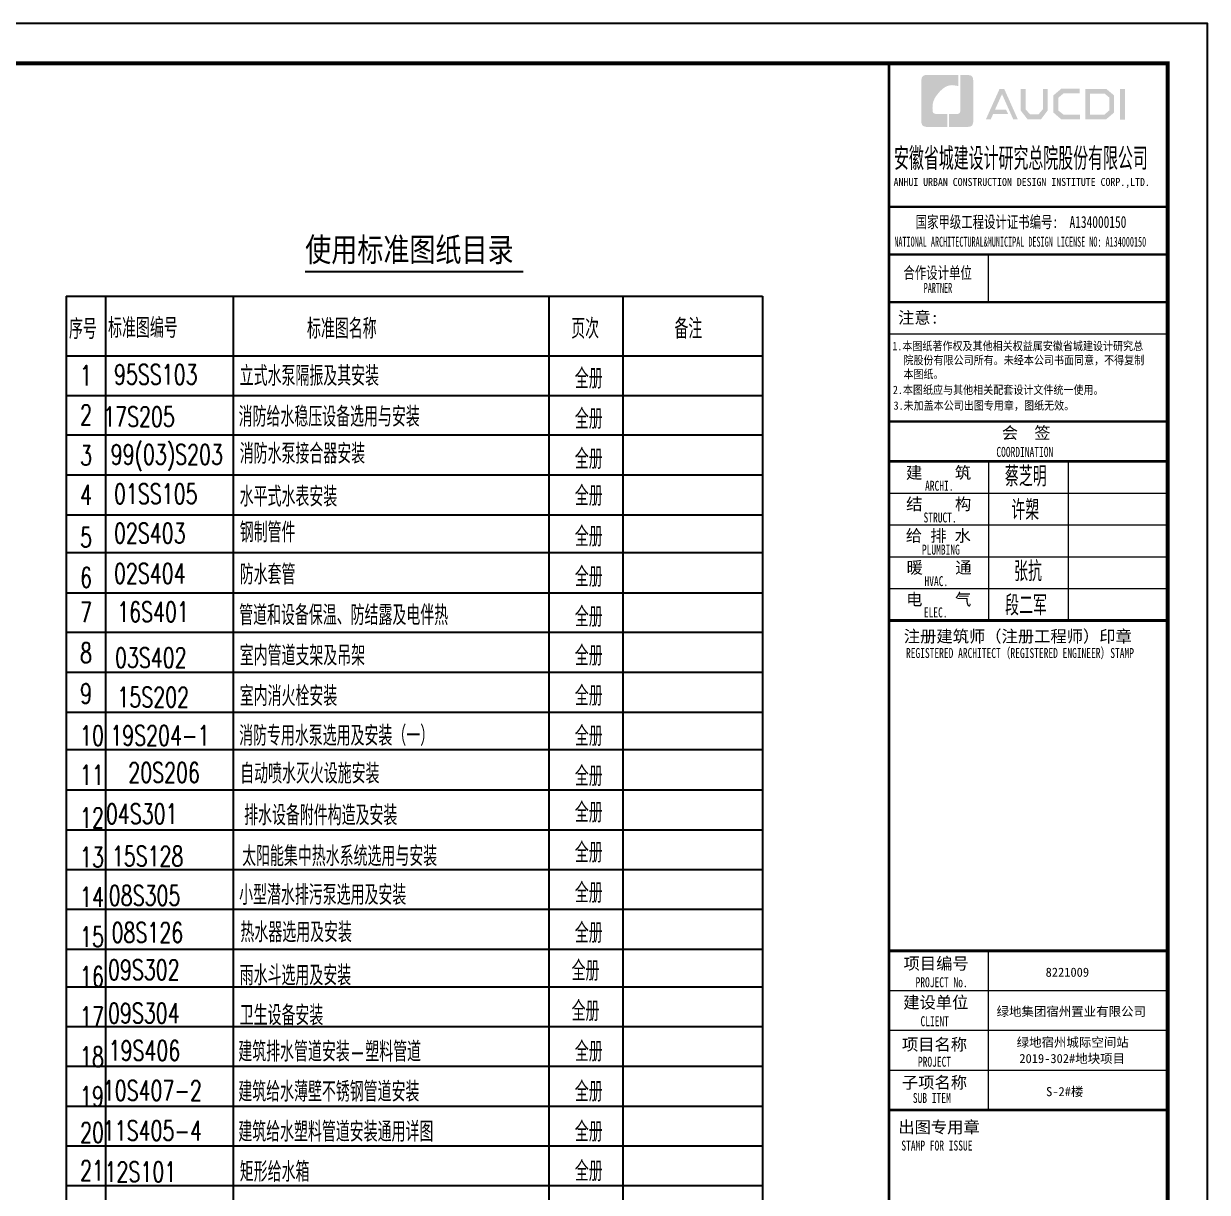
# Model space of a CAD drawing. Extents: x 1382187 to 1725648, y 860327 to 1571294.
# Drawn here: x 1526754 to 1556493, y 1464748 to 1494117 of the extents above; entities that cross this region are included whole.
import ezdxf
from ezdxf.enums import TextEntityAlignment as Align

# ---------------------------------------------------------------- set-up
doc = ezdxf.new("R2010")
doc.units = 0
doc.header["$LTSCALE"] = 1000
doc.header["$MEASUREMENT"] = 0
for name, color, linetype in [('0s-水标注', 7, 'Continuous'), ('PUB_TEXT', 4, 'Continuous'), ('图框', 140, 'Continuous'), ('图签文字', 147, 'Continuous')]:
    doc.layers.add(name, color=color, linetype=linetype)
doc.layers.add('ZC', color=6, linetype='Continuous', lineweight=40)
doc.layers.add('图签', color=147, linetype='Continuous', lineweight=18)
doc.styles.add('HT', font='simhei.ttf')
doc.styles.add('HZ', font='TXT', dxfattribs={"bigfont": 'HZTXT'})
doc.styles.add('中森字体', font='', dxfattribs={"width": 0.8})
doc.styles.add('宋体', font='', dxfattribs={"height": 50})
doc.styles.add('建筑图签-1', font='simhei.ttf', dxfattribs={"width": 0.7})
doc.styles.add('建筑图签-2', font='TXT.shx', dxfattribs={"width": 0.5, "bigfont": 'HZTXT.shx'})
doc.styles.get('中森字体').set_extended_font_data('SimSun')
doc.styles.get('宋体').set_extended_font_data('SimSun')

# ---------------------------------------------------------------- blocks, each defined once
blk = doc.blocks.new('GDGDGRDGDRGDR')
at = {"layer": '图框'}
blk.add_lwpolyline([(148133, -148204), (190183, -148204), (190183, -118504), (148133, -118504)], close=True, dxfattribs=at)
at = {"layer": '图框', "const_width": 50}
blk.add_lwpolyline([(149383, -147704), (189683, -147704), (189683, -119004), (149383, -119004)], close=True, dxfattribs=at)
blk = doc.blocks.new('院标1')
h = blk.add_hatch(color=150)
h.dxf.hatch_style = 1
h.set_gradient(color1=(33, 113, 253), color2=(33, 113, 253), tint=1, name='INVCURVED')
edge = h.paths.add_edge_path()
edge.add_spline(control_points=[(116373, 648379), (116379, 648379), (116382, 648379), (116391, 648379), (116391, 648379), (116391, 648379), (116616, 648379), (116616, 648379), (116616, 648379), (116616, 648379), (116616, 648054), (116616, 648054), (116616, 648054), (116616, 648054), (116108, 648054), (116108, 648054), (116108, 648054), (116028, 648054), (115963, 648111), (115963, 648199), (115963, 648199), (115963, 648199), (115963, 649215), (115963, 649215), (115963, 649215), (115963, 649295), (116018, 649360), (116108, 649360), (116108, 649360), (116108, 649360), (116897, 649360), (116897, 649360), (116897, 649360), (116897, 649360), (116897, 649080), (116897, 649080), (116897, 649080), (116897, 649080), (116566, 649140), (116356, 648859), (116356, 648859), (116245, 648719), (116240, 648545), (116247, 648466), (116247, 648466), (116254, 648386), (116247, 648466), (116247, 648466), (116247, 648466), (116247, 648466), (116258, 648374), (116373, 648379)], knot_values=[0, 0, 0, 0, 0.071429, 0.071429, 0.071429, 0.107143, 0.142857, 0.142857, 0.142857, 0.178571, 0.214286, 0.214286, 0.214286, 0.25, 0.285714, 0.285714, 0.285714, 0.321429, 0.357143, 0.357143, 0.357143, 0.392857, 0.428571, 0.428571, 0.428571, 0.464286, 0.5, 0.5, 0.5, 0.535714, 0.571429, 0.571429, 0.571429, 0.607143, 0.642857, 0.642857, 0.642857, 0.678571, 0.714286, 0.714286, 0.714286, 0.75, 0.785714, 0.785714, 0.785714, 0.821429, 0.857143, 0.857143, 0.857143, 0.928571, 1, 1, 1, 1], degree=3, periodic=0)
h = blk.add_hatch(color=150)
h.dxf.hatch_style = 1
h.set_gradient(color1=(33, 113, 253), color2=(33, 113, 253), tint=1, name='INVCURVED')
edge = h.paths.add_edge_path()
edge.add_spline(control_points=[(117268, 649215), (117268, 649215), (117268, 648199), (117268, 648199), (117268, 648199), (117268, 648114), (117212, 648054), (117123, 648054), (117123, 648054), (117123, 648054), (116663, 648054), (116663, 648054), (116663, 648054), (116663, 648054), (116663, 648379), (116663, 648379), (116663, 648379), (116663, 648379), (116865, 648379), (116865, 648379), (116865, 648379), (116907, 648379), (116941, 648413), (116941, 648455), (116941, 648455), (116941, 648455), (116941, 649360), (116941, 649360), (116941, 649360), (116941, 649360), (117123, 649360), (117123, 649360), (117123, 649360), (117204, 649360), (117268, 649306), (117268, 649215)], knot_values=[0, 0, 0, 0, 0.1, 0.1, 0.1, 0.15, 0.2, 0.2, 0.2, 0.25, 0.3, 0.3, 0.3, 0.35, 0.4, 0.4, 0.4, 0.45, 0.5, 0.5, 0.5, 0.55, 0.6, 0.6, 0.6, 0.65, 0.7, 0.7, 0.7, 0.75, 0.8, 0.8, 0.8, 0.9, 1, 1, 1, 1], degree=3, periodic=0)
blk = doc.blocks.new('A$C07C37FD5')
at = {"layer": '图框'}
h = blk.add_hatch(color=256, dxfattribs=at)
h.paths.add_polyline_path([(-1192, 56758), (-1066, 56758), (-1066, 55988), (-1192, 55988)])
h.paths.add_polyline_path([(-1944, 56642), (-1944, 56116), (-1584, 56116), (-1460, 56223), (-1460, 56541), (-1580, 56642)], flags=16)
h.paths.add_polyline_path([(-2062, 56760), (-2062, 55998), (-1540, 55998), (-1341, 56168), (-1341, 56596), (-1537, 56760)])
h.paths.add_polyline_path([(-2205, 56764), (-2205, 56648), (-2612, 56648), (-2745, 56537), (-2745, 56218), (-2612, 56115), (-2203, 56115), (-2203, 55993), (-2667, 55993), (-2869, 56168), (-2869, 56596), (-2671, 56764)])
h.paths.add_polyline_path([(-3688, 56762), (-3568, 56762), (-3568, 56251), (-3454, 56120), (-3243, 56120), (-3129, 56251), (-3129, 56762), (-3015, 56762), (-3015, 56214), (-3179, 55997), (-3517, 55997), (-3688, 56216)])
h.paths.add_polyline_path([(-4220, 56760), (-4103, 56760), (-3761, 55996), (-3877, 55996), (-4158, 56630), (-4333, 56242), (-4062, 56242), (-4001, 56127), (-4382, 56127), (-4441, 55994), (-4564, 55994)])
for p, q in [((-7000, 53800), (0, 53800)), ((-7000, 53800), (0, 53800)), ((-7000, 52600), (0, 52600))]:
    blk.add_line(p, q, dxfattribs=at)
for points, const_width in [([(-7000, 0), (-7000, 57400)], 70), ([(-7000, 53800), (0, 53800)], 60), ([(-7000, 52600), (0, 52600)], 60), ([(-7000, 52600), (0, 52600)], 60), ([(-4500, 52600), (-4500, 51400)], 35), ([(-7000, 51400), (0, 51400)], 60), ([(-7000, 51400), (0, 51400)], 60), ([(-7000, 50599), (0, 50599)], 35), ([(-6992, 48400), (8, 48400)], 60), ([(-6992, 47400), (8, 47400)], 70), ([(-6992, 47400), (8, 47400)], 70), ([(-4492, 47400), (-4492, 43400)], 35), ([(-2492, 47400), (-2492, 43400)], 35), ([(-6992, 46600), (8, 46600)], 35), ([(-6992, 45800), (8, 45800)], 35), ([(-6992, 45000), (8, 45000)], 35), ([(-6992, 44200), (8, 44200)], 35), ([(-6992, 43400), (8, 43400)], 70), ([(-7000, 35100), (0, 35100)], 70), ([(-7000, 35100), (0, 35100)], 70), ([(-4500, 31100), (-4500, 35100)], 35), ([(-7000, 34100), (0, 34100)], 35), ([(-7000, 33100), (0, 33100)], 35), ([(-7000, 32100), (0, 32100)], 35), ([(0, 31100), (-7000, 31100)], 70)]:
    blk.add_lwpolyline(points, dxfattribs=dict(at, const_width=const_width))
blk.add_blockref('院标1', (-122149, -592249))
for s, height, style, width, p in [('ANHUI URBAN CONSTRUCTION DESIGN INSTITUTE CORP.,LTD.', 200, '建筑图签-1', 0.91, (-6882, 54322)), ('NATIONAL ARCHITECTURAL&MUNICIPAL DESIGN LICENSE NO: A134000150', 250, '建筑图签-1', 0.6, (-6863, 52795)), ('PARTNER', 250, '建筑图签-1', 0.6, (-6125, 51634)), ('1.本图纸著作权及其他相关权益属安徽省城建设计研究总', 210, 'HT', 0.88, (-6914, 50193)), ('院股份有限公司所有。未经本公司书面同意，不得复制', 210, 'HT', 0.88, (-6635, 49839)), ('本图纸。', 210, 'HT', 0.88, (-6635, 49489)), (' 2.本图纸应与其他相关配套设计文件统一使用。 ', 210, 'HT', 0.88, (-7025, 49092)), ('3.未加盖本公司出图专用章，图纸无效。', 210, 'HT', 0.88, (-6882, 48698)), ('COORDINATION', 250, '建筑图签-1', 0.7, (-4300, 47513)), ('ARCHI.', 250, '建筑图签-1', 0.7, (-6091, 46662)), ('STRUCT.', 250, '建筑图签-1', 0.7, (-6130, 45865)), ('PLUMBING', 250, '建筑图签-1', 0.7, (-6171, 45058)), ('HVAC.', 250, '建筑图签-1', 0.7, (-6106, 44265)), ('ELEC.', 250, '建筑图签-1', 0.7, (-6122, 43480)), ('REGISTERED ARCHITECT（REGISTERED ENGINEER）STAMP', 250, '建筑图签-1', 0.7, (-6571, 42459)), ('PROJECT No.', 250, '建筑图签-1', 0.7, (-6330, 34185, -1799)), ('CLIENT', 250, '建筑图签-1', 0.7, (-6206, 33206)), ('PROJECT', 250, '建筑图签-1', 0.7, (-6271, 32187)), ('SUB ITEM', 250, '建筑图签-1', 0.7, (-6398, 31276)), ('STAMP FOR ISSUE', 250, '建筑图签-1', 0.7, (-6687, 30081))]:
    blk.add_text(s, height=height, dxfattribs=dict(at, style=style, width=width)).set_placement(p)
at = {"layer": '图签', "color": 2, "style": '宋体'}
for s, height, p in [('8221009', 229.3, (-3063, 34448)), ('绿地集团宿州置业有限公司', 229.34, (-4295, 33462)), ('绿地宿州城际空间站', 229.3, (-3790, 32688)), ('2019-302#地块项目', 229.34, (-3723, 32279)), ('S-2#楼', 229.3, (-3051, 31448))]:
    blk.add_text(s, height=height, dxfattribs=at).set_placement(p)
at = {"layer": '图签文字', "color": 7, "style": '建筑图签-1'}
for s, height, width, p in [('安徽省城建设计研究总院股份有限公司', 500, 0.55, (-6872, 54777)), ('国家甲级工程设计证书编号:  A134000150', 300, 0.7, (-6328, 53267)), ('合作设计单位', 300, 0.7, (-6635, 51990))]:
    blk.add_text(s, height=height, dxfattribs=dict(at, width=width)).set_placement(p)
for s, p in [('注意:', (-6769, 50863)), ('会  签', (-4165, 47968)), ('建    筑', (-6570, 46967)), ('结    构', (-6566, 46179)), ('给 排 水', (-6575, 45385)), ('暖    通', (-6557, 44582)), ('电    气', (-6567, 43782)), ('注册建筑师（注册工程师）印章', (-6625, 42854)), ('项目编号', (-6632, 34632)), ('建设单位', (-6640, 33655)), ('项目名称', (-6673, 32597)), ('子项名称', (-6673, 31640)), ('出图专用章', (-6764, 30518))]:
    blk.add_text(s, height=300, dxfattribs=at).set_placement(p)
at = {"layer": '图签文字', "color": 1, "style": '建筑图签-2', "width": 0.7}
for s, p in [('蔡芝明', (-4085, 46771)), ('许槊', (-3925, 45928)), ('张抗', (-3854, 44387)), ('段二军', (-4079, 43532))]:
    blk.add_text(s, height=500, dxfattribs=at).set_placement(p)

msp = doc.modelspace()

# ---------------------------------------------------------------- linework, layer by layer
at = {"layer": '0s-水标注'}
for p, q in [((1527818.5, 1487266.9), (1545318.5, 1487266.9)), ((1527818.5, 1487266.9), (1527818.5, 1447911)), ((1528818.5, 1447911), (1528818.5, 1487266.9)), ((1532028.5, 1447911), (1532028.5, 1487266.9)), ((1539959.4, 1447911), (1539959.4, 1487266.9)), ((1541818.5, 1447911), (1541818.5, 1487266.9)), ((1545318.5, 1487266.9), (1545318.5, 1447911)), ((1545318.5, 1485761.9), (1527818.5, 1485761.9)), ((1545318.5, 1484761.9), (1527818.5, 1484761.9)), ((1545318.5, 1483771.9), (1527818.5, 1483771.9)), ((1545318.5, 1482766.9), (1527818.5, 1482766.9)), ((1545318.5, 1481761.9), (1527818.5, 1481761.9)), ((1545318.5, 1480820.9), (1527818.5, 1480820.9)), ((1545318.5, 1479808.9), (1527818.5, 1479808.9)), ((1545318.5, 1478813.9), (1527818.5, 1478813.9)), ((1545318.5, 1477813.9), (1527818.5, 1477813.9)), ((1545318.5, 1476808.9), (1527818.5, 1476808.9)), ((1545318.5, 1475867.9), (1527818.5, 1475867.9)), ((1545318.5, 1474850.9), (1527818.5, 1474850.9)), ((1545318.5, 1473848.9), (1527818.5, 1473848.9)), ((1545318.5, 1472853.9), (1527818.5, 1472853.9)), ((1545318.5, 1471853.9), (1527818.5, 1471853.9)), ((1545318.5, 1470848.9), (1527818.5, 1470848.9)), ((1545318.5, 1469907.9), (1527818.5, 1469907.9)), ((1545318.5, 1468907.9), (1527818.5, 1468907.9)), ((1545318.5, 1467907.9), (1527818.5, 1467907.9)), ((1545318.5, 1466907.9), (1527818.5, 1466907.9)), ((1545318.5, 1465907.9), (1527818.5, 1465907.9)), ((1545318.5, 1464907.9), (1527818.5, 1464907.9))]:
    msp.add_line(p, q, dxfattribs=at)
at = {"layer": 'PUB_TEXT', "ltscale": 1.5, "const_width": 48}
msp.add_lwpolyline([(1533818.7, 1487882.9), (1539305.3, 1487882.9)], dxfattribs=at)

# ---------------------------------------------------------------- block references
at = {"xscale": 2, "yscale": 2, "zscale": 2}
msp.add_blockref('GDGDGRDGDRGDR', (1176126.9, 1731125.5), dxfattribs=at)
at = {"layer": 'ZC'}
msp.add_blockref('A$C07C37FD5', (1555492.5, 1435717.1), dxfattribs=at)

# ---------------------------------------------------------------- texts
at = {"layer": '0s-水标注', "style": 'HZ', "width": 0.7}
for s, p in [('序号', (1527892.3, 1486192.9)), ('标准图编号', (1528875.5, 1486219.9)), ('标准图名称', (1533872.3, 1486201.3)), ('页次', (1540511.9, 1486201.3)), ('备注', (1543104.5, 1486201.3)), ('1', (1528170.7, 1485027.4)), ('95SS103', (1529022.8, 1485049)), ('立式水泵隔振及其安装', (1532182.8, 1485014.5)), ('全册', (1540601, 1484947)), ('2', (1528170.7, 1484037.4)), ('消防给水稳压设备选用与安装', (1532155.3, 1483989.3)), ('全册', (1540601, 1483934.6)), ('99(03)S203', (1528940.3, 1483042.2)), ('3', (1528170.7, 1483018.2)), ('消防水泵接合器安装', (1532182.8, 1483060.8)), ('全册', (1540601, 1482927.6)), ('4', (1528170.7, 1482027.4)), ('01SS105', (1529022.8, 1482049.7)), ('水平式水表安装', (1532182.8, 1481980.6)), ('全册', (1540601, 1482001)), ('02S403', (1529022.8, 1481061.7)), ('钢制管件', (1532182.8, 1481081.6)), ('5', (1528170.7, 1480959.4)), ('全册', (1540601, 1480979)), ('6', (1528170.7, 1479949.6)), ('02S404', (1529022.8, 1480051.4)), ('防水套管', (1532182.8, 1480023.4)), ('全册', (1540601, 1479966.6)), ('7', (1528170.7, 1479075.1)), ('16S401', (1529104.2, 1479085.1)), ('管道和设备保温、防结露及电伴热', (1532169.2, 1479001.3)), ('全册', (1540601, 1478959.6)), ('8', (1528170.7, 1478053.9)), ('03S402', (1529048, 1477933.8)), ('室内管道支架及吊架', (1532182.8, 1477985.3)), ('全册', (1540601, 1477984)), ('9', (1528170.7, 1477031.1)), ('15S202', (1529109.1, 1476940.4)), ('室内消火栓安装', (1532182.8, 1476968.9)), ('全册', (1540601, 1476977)), ('全册', (1540601, 1475964.6)), ('10', (1528170.7, 1475975.1)), ('11', (1528170.7, 1474984.9)), ('全册', (1540601, 1474957.6)), ('排水设备附件构造及安装', (1532293, 1473972.8)), ('全册', (1540601, 1474043)), ('12', (1528170.7, 1473907.6)), ('全册', (1540601, 1473036)), ('13', (1528170.7, 1472919.3)), ('15S128', (1528967.7, 1472945.3)), ('太阳能集中热水系统选用与安装', (1532243.4, 1472945.3)), ('14', (1528170.7, 1471919.3)), ('小型潜水排污泵选用及安装', (1532167.6, 1471971.8)), ('全册', (1540601, 1472023.6)), ('08S126', (1528962.3, 1471025.1)), ('热水器选用及安装', (1532201.7, 1471033)), ('全册', (1540601, 1471016.6)), ('15', (1528170.7, 1470919.3)), ('全册', (1540519.9, 1470066.8)), ('16', (1528170.7, 1469919.3)), ('雨水斗选用及安装', (1532182.6, 1469947.9)), ('17', (1528170.7, 1468912.3)), ('卫生设备安装', (1532182.6, 1468946.2)), ('全册', (1540519.9, 1469052.8)), ('全册', (1540601, 1468036)), ('18', (1528170.7, 1467905.3)), ('建筑给水薄壁不锈钢管道安装', (1532147, 1467026.5)), ('全册', (1540601, 1467029)), ('19', (1528170.7, 1466905.3)), ('20', (1528170.7, 1466000.3)), ('建筑给水塑料管道安装通用详图', (1532147, 1466019.5)), ('全册', (1540601, 1466022)), ('21', (1528170.7, 1465044.1)), ('矩形给水箱', (1532184, 1465013.4)), ('全册', (1540601, 1465029))]:
    msp.add_text(s, height=500, dxfattribs=at).set_placement(p)
for s, p in [('17S205 ', (1529807.8, 1484239.8)), ('04S301', (1529720.2, 1474257.1)), ('08S305', (1529791.5, 1472205.2)), ('09S302', (1529772.7, 1470341.6)), ('09S304', (1529772.7, 1469248.9)), ('10S407-2', (1529986, 1467305.2)), ('11S405-4', (1529986, 1466298.2)), ('12S101', (1529687.1, 1465264))]:
    msp.add_text(s, height=500, dxfattribs=at).set_placement(p, align=Align.MIDDLE)
at = {"layer": '0s-水标注', "color": 1, "style": 'HZ', "width": 0.7}
for s, p in [('消防专用水泵选用及安装（一）', (1532167.6, 1475972.1)), ('自动喷水灭火设施安装', (1532195.1, 1475021.8)), ('建筑排水管道安装-塑料管道', (1532147, 1468033.5))]:
    msp.add_text(s, height=500, dxfattribs=at).set_placement(p)
for s, p in [('19S204-1', (1530175.5, 1476228.6)), ('20S206', (1530282.4, 1475296.2)), ('19S406', (1529788.7, 1468312.2))]:
    msp.add_text(s, height=500, dxfattribs=at).set_placement(p, align=Align.MIDDLE)
at = {"layer": 'PUB_TEXT', "style": '中森字体', "width": 0.8}
msp.add_text('使用标准图纸目录', height=600, dxfattribs=at).set_placement((1533826.4, 1488138.9))

doc.saveas('drawing.dxf')
